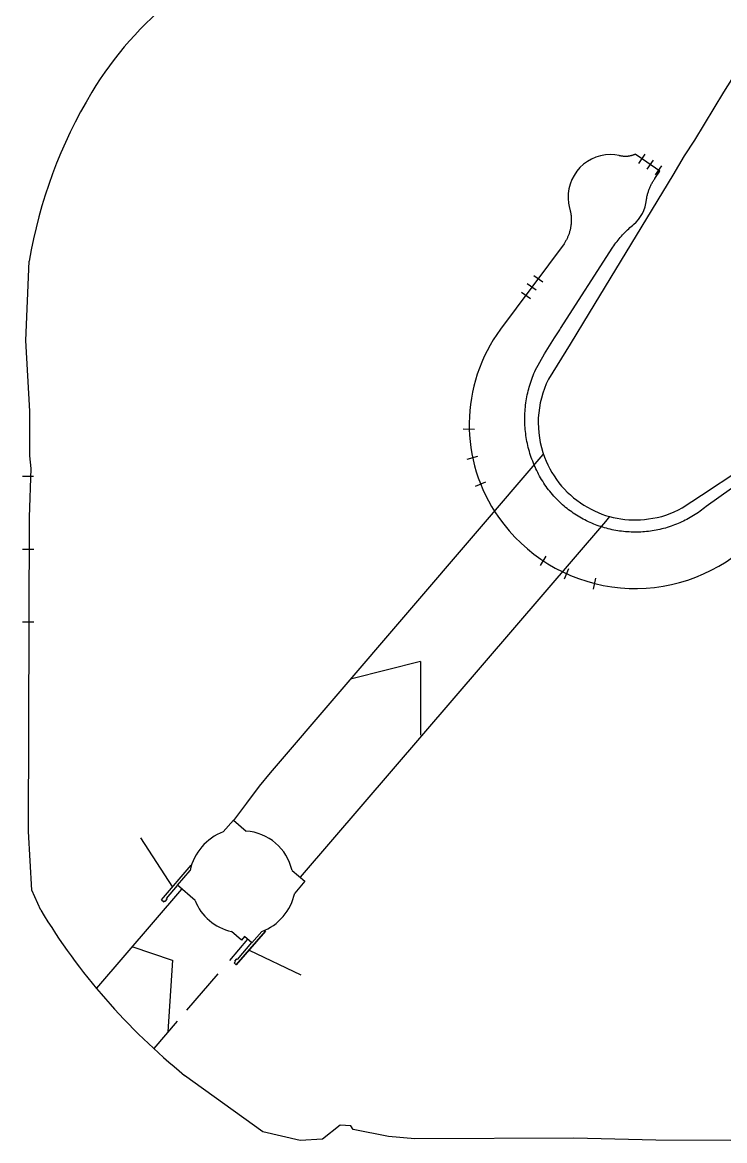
# Model space of a CAD drawing. Extents: x 833948 to 835387, y 817738 to 818666.
# Drawn here: x 833947.6 to 834230.5, y 817748.7 to 818199.2 of the extents above; entities that cross this region are included whole.
import ezdxf

# ---------------------------------------------------------------- set-up
doc = ezdxf.new("R2010")
doc.units = 0
doc.layers.add('KL6646D_Sht2_dgn', color=7, linetype='Continuous')

msp = doc.modelspace()

# ---------------------------------------------------------------- linework, layer by layer
at = {"layer": 'KL6646D_Sht2_dgn'}
for p, q in [((834242.75, 818191.42), (834230.03, 818171.08)), ((834230.03, 818171.08), (834218.39, 818151.82)), ((834218.39, 818151.82), (834214.23, 818145.52)), ((834195.94, 818142.39), (834198.49, 818146.1)), ((834214.23, 818145.52), (834209.56, 818137.72)), ((834199.28, 818140.07), (834201.83, 818143.78)), ((834202.64, 818137.77), (834205.18, 818141.48)), ((834209.56, 818137.72), (834175.87, 818082.26)), ((833948.99, 818071.1), (833950.36, 818103.03)), ((834153.56, 818097.29), (834157.25, 818094.72)), ((834148.59, 818090.59), (834152.28, 818088.02)), ((834150.9, 818093.98), (834154.6, 818091.41)), ((834175.87, 818082.26), (834168.31, 818069.59)), ((833950.59, 818042.65), (833948.99, 818071.1)), ((834168.31, 818069.59), (834159.51, 818055.42)), ((833950.6, 818024.56), (833950.59, 818042.65)), ((834125.21, 818035.41), (834129.71, 818035.3)), ((833951.11, 818019.47), (833950.6, 818024.56)), ((834126.74, 818023.31), (834131.08, 818024.47)), ((833950.51, 817999.93), (833951.11, 818019.47)), ((834221.18, 818008.74), (834236.6, 818018.98)), ((833947.59, 818016.4), (833952.09, 818016.4)), ((834130.14, 818012.3), (834134.27, 818014.08)), ((834213.41, 818003.68), (834221.18, 818008.74)), ((833950, 817873.2), (833950.51, 817999.93)), ((833947.64, 817987.04), (833952.14, 817987.04)), ((834156.26, 817980.34), (834158.57, 817984.2)), ((834165.97, 817974.98), (834167.68, 817979.14)), ((834177.66, 817970.93), (834178.62, 817975.33)), ((833947.68, 817957.69), (833952.18, 817957.68)), ((834107.95, 817941.75), (834080.26, 817934.69)), ((834107.95, 817941.75), (834108.02, 817912.02)), ((834028.49, 817873.07), (834032.57, 817877.82)), ((834032.57, 817877.82), (834037.72, 817873.41)), ((833951.38, 817849.53), (833950, 817873.2)), ((833995.2, 817870.72), (834008.03, 817850.82)), ((834010.03, 817851.55), (834015.16, 817857.53)), ((834056.22, 817857.57), (834061.37, 817853.15)), ((834017.13, 817845.47), (834010.03, 817851.55)), ((834061.37, 817853.15), (834057.31, 817848.42)), ((833954.97, 817841.56), (833951.38, 817849.53)), ((834035.85, 817829.45), (834031.8, 817832.92)), ((834045.49, 817833.12), (834033.77, 817819.45)), ((834037.1, 817830.88), (834035.85, 817829.45)), ((834040.06, 817828.31), (834037.1, 817830.88)), ((834043.98, 817832.88), (834040.06, 817828.31)), ((834008.01, 817821.3), (833991.87, 817826.69)), ((834039.9, 817828.44), (834038.47, 817826.78)), ((834059.93, 817815.4), (834039.06, 817825.25)), ((834008.01, 817821.31), (834006.22, 817792.44)), ((834026.35, 817815.87), (834013.76, 817801.17)), ((834009.98, 817796.76), (834000.51, 817785.72)), ((834044.42, 817752.19), (834012.96, 817774.96)), ((834075.55, 817754.94), (834068.49, 817749.28)), ((834079.95, 817754.68), (834075.55, 817754.94)), ((834080.87, 817753.15), (834079.95, 817754.68)), ((834095.12, 817750.29), (834080.87, 817753.15)), ((834059.51, 817748.67), (834044.42, 817752.19)), ((834068.49, 817749.28), (834059.51, 817748.67)), ((834105.63, 817749.39), (834095.12, 817750.29)), ((834169.75, 817749.7), (834105.63, 817749.39)), ((834202.74, 817748.84), (834169.75, 817749.7)), ((834232.99, 817748.66), (834202.74, 817748.84))]:
    msp.add_line(p, q, dxfattribs=at)
for points in [[(834198.96, 818127.7), (834199.01, 818128.04), (834199.06, 818128.37), (834199.13, 818128.71), (834199.19, 818129.05), (834199.27, 818129.38), (834199.35, 818129.72), (834199.43, 818130.05), (834199.53, 818130.38), (834199.62, 818130.71), (834199.73, 818131.04), (834199.83, 818131.36), (834199.95, 818131.69), (834200.07, 818132.01), (834200.19, 818132.33), (834200.33, 818132.64), (834200.46, 818132.96), (834200.6, 818133.27), (834200.75, 818133.58), (834200.9, 818133.89), (834201.06, 818134.19), (834201.23, 818134.49), (834201.39, 818134.79), (834201.57, 818135.09), (834201.75, 818135.38), (834201.93, 818135.67), (834202.12, 818135.96), (834202.32, 818136.24), (834202.36, 818136.31), (834204.41, 818139.29), (834197.4, 818144.09), (834197.3, 818143.96), (834197.4, 818144.09), (834194.44, 818146.12), (834194.3, 818146.06), (834194.15, 818145.99), (834194.01, 818145.93), (834193.86, 818145.87), (834193.71, 818145.81), (834193.56, 818145.76), (834193.42, 818145.7), (834193.26, 818145.65), (834193.11, 818145.61), (834192.96, 818145.56), (834192.81, 818145.52), (834192.66, 818145.48), (834192.5, 818145.44), (834192.35, 818145.41), (834192.19, 818145.38), (834192.04, 818145.35), (834191.88, 818145.32), (834191.72, 818145.3), (834191.57, 818145.28), (834191.41, 818145.26), (834191.25, 818145.25), (834191.1, 818145.24), (834190.94, 818145.23), (834190.78, 818145.22), (834190.62, 818145.22), (834190.46, 818145.22), (834190.31, 818145.22), (834190.15, 818145.22), (834189.99, 818145.23), (834189.83, 818145.24), (834189.67, 818145.25), (834189.52, 818145.27), (834189.36, 818145.29), (834189.2, 818145.31), (834189.05, 818145.33), (834188.89, 818145.36), (834188.73, 818145.39), (834188.58, 818145.42), (834188.43, 818145.45), (834188.27, 818145.49), (834188.12, 818145.53), (834188.02, 818145.56), (834186.22, 818145.85), (834184.4, 818145.95)], [(834168.01, 818124.43), (834168.09, 818124.14), (834168.17, 818123.85), (834168.24, 818123.56), (834168.3, 818123.27), (834168.37, 818122.97), (834168.42, 818122.68), (834168.47, 818122.38), (834168.52, 818122.08), (834168.56, 818121.79), (834168.59, 818121.49), (834168.62, 818121.19), (834168.65, 818120.89), (834168.67, 818120.59), (834168.68, 818120.29), (834168.69, 818119.99), (834168.69, 818119.69), (834168.69, 818119.38), (834168.69, 818119.08), (834168.67, 818118.78), (834168.66, 818118.48), (834168.63, 818118.18), (834168.61, 818117.88), (834168.57, 818117.59), (834168.54, 818117.29), (834168.49, 818116.99), (834168.44, 818116.69), (834168.39, 818116.4), (834168.33, 818116.1), (834168.27, 818115.81), (834168.2, 818115.51), (834168.12, 818115.22), (834168.04, 818114.93), (834167.96, 818114.64), (834167.87, 818114.36), (834167.78, 818114.07), (834167.68, 818113.79), (834167.57, 818113.51), (834167.46, 818113.23), (834167.35, 818112.95), (834167.23, 818112.67), (834167.11, 818112.4), (834166.98, 818112.12), (834166.85, 818111.86), (834166.71, 818111.59), (834166.56, 818111.32), (834166.42, 818111.06), (834166.27, 818110.8), (834166.11, 818110.54), (834165.95, 818110.29), (834165.78, 818110.04), (834165.76, 818110), (834140.17, 818075.66)], [(834259.67, 818030.29), (834223, 818004.15), (834222.4, 818003.66), (834221.79, 818003.18), (834221.17, 818002.7), (834220.55, 818002.24), (834219.91, 818001.8), (834219.27, 818001.36), (834218.62, 818000.93), (834217.97, 818000.52), (834217.3, 818000.11), (834216.63, 817999.72), (834215.96, 817999.34), (834215.27, 817998.97), (834214.58, 817998.62), (834213.89, 817998.27), (834213.19, 817997.94), (834212.48, 817997.62), (834211.76, 817997.31), (834211.05, 817997.02), (834210.32, 817996.73), (834209.59, 817996.47), (834208.86, 817996.21), (834208.12, 817995.96), (834207.38, 817995.73), (834206.64, 817995.51), (834205.89, 817995.31), (834205.14, 817995.12), (834204.38, 817994.94), (834203.62, 817994.77), (834202.86, 817994.62), (834202.1, 817994.48), (834201.33, 817994.36), (834200.56, 817994.24), (834199.79, 817994.14), (834199.02, 817994.06), (834198.25, 817993.99), (834197.47, 817993.93), (834196.7, 817993.88), (834195.92, 817993.85), (834195.15, 817993.83), (834194.37, 817993.83), (834193.59, 817993.84), (834192.82, 817993.86), (834192.04, 817993.9), (834191.27, 817993.95), (834190.49, 817994.01), (834189.72, 817994.09), (834188.95, 817994.18), (834188.18, 817994.28), (834187.41, 817994.4), (834186.64, 817994.53), (834185.88, 817994.67), (834185.12, 817994.83), (834184.36, 817995), (834183.61, 817995.19), (834182.86, 817995.38), (834182.11, 817995.59), (834181.37, 817995.82), (834180.63, 817996.05), (834179.89, 817996.3), (834179.16, 817996.56), (834178.43, 817996.84), (834177.71, 817997.12), (834177, 817997.42), (834176.28, 817997.73), (834175.58, 817998.06), (834174.88, 817998.39), (834174.18, 817998.74), (834173.5, 817999.1), (834172.82, 817999.48), (834172.14, 817999.86), (834171.47, 818000.26), (834170.81, 818000.67), (834170.16, 818001.08), (834169.51, 818001.52), (834168.87, 818001.96), (834168.24, 818002.41), (834167.62, 818002.87), (834167.01, 818003.35), (834166.4, 818003.83), (834165.8, 818004.33), (834165.21, 818004.84), (834164.63, 818005.35), (834164.06, 818005.88), (834163.5, 818006.42), (834162.95, 818006.96), (834162.41, 818007.52), (834162.16, 818007.78), (834161.61, 818008.39), (834161.08, 818009.02), (834160.55, 818009.65), (834160.04, 818010.29), (834159.53, 818010.94), (834159.04, 818011.61), (834158.56, 818012.27), (834158.09, 818012.95), (834157.64, 818013.64), (834157.19, 818014.33), (834156.76, 818015.03), (834156.34, 818015.74), (834155.93, 818016.46), (834155.54, 818017.18), (834155.16, 818017.91), (834154.79, 818018.64), (834154.43, 818019.39), (834154.09, 818020.13), (834153.76, 818020.89), (834153.44, 818021.65), (834153.14, 818022.41), (834152.85, 818023.18), (834152.57, 818023.96), (834152.31, 818024.74), (834152.06, 818025.52), (834151.82, 818026.31), (834151.6, 818027.11), (834151.39, 818027.9), (834151.2, 818028.7), (834151.02, 818029.51), (834150.85, 818030.31), (834150.7, 818031.12), (834150.56, 818031.93), (834150.44, 818032.75), (834150.33, 818033.56), (834150.23, 818034.38), (834150.15, 818035.2), (834150.08, 818036.02), (834150.03, 818036.84), (834149.99, 818037.66), (834149.97, 818038.49), (834149.96, 818039.31), (834149.96, 818040.13), (834149.98, 818040.96), (834150.02, 818041.78), (834150.07, 818042.6), (834150.13, 818043.42), (834150.21, 818044.24), (834150.3, 818045.06), (834150.4, 818045.88), (834150.52, 818046.69), (834150.65, 818047.51), (834150.8, 818048.32), (834150.96, 818049.12), (834151.14, 818049.93), (834151.33, 818050.73), (834151.53, 818051.53), (834151.75, 818052.32), (834151.98, 818053.11), (834152.23, 818053.9), (834152.49, 818054.68), (834152.76, 818055.45), (834153.05, 818056.23), (834153.35, 818056.99), (834153.66, 818057.75), (834153.99, 818058.51), (834154.19, 818058.96), (834156.04, 818062.32), (834157.96, 818065.64), (834159.93, 818068.94), (834161.95, 818072.2), (834164.04, 818075.42), (834164.32, 818075.84), (834185.49, 818108.7), (834185.88, 818109.27), (834186.29, 818109.84), (834186.7, 818110.41), (834187.12, 818110.96), (834187.55, 818111.51), (834187.98, 818112.05), (834188.43, 818112.58), (834188.89, 818113.11), (834189.36, 818113.63), (834189.83, 818114.14), (834190.32, 818114.64), (834190.81, 818115.13), (834191.31, 818115.61), (834191.82, 818116.09), (834192.34, 818116.55), (834192.87, 818117.01), (834193.4, 818117.45), (834193.76, 818117.75)], [(834032.7, 817877.72), (834037.98, 817884.58), (834043.1, 817891.43), (834047.47, 817896.89), (834157.33, 818025.06), (834157.33, 818025.06)], [(834184.13, 818000.18), (834182.42, 817998.19), (834059.49, 817854.77)], [(834003.62, 817845.71), (834015.56, 817859.64), (834015.68, 817859.54)], [(834003.62, 817845.71), (834004.53, 817844.93), (834004.8, 817845.25), (834005.07, 817845.02), (834005.85, 817845.93), (834005.59, 817846.16), (834010.13, 817851.46)], [(834011.72, 817850.09), (834011.66, 817850.02), (833977.4, 817810.05)], [(834038.32, 817829.83), (834038.3, 817829.81), (834030.97, 817821.26)], [(834033.77, 817819.45), (834045.49, 817833.12), (834045.19, 817833.38)], [(834039.9, 817828.44), (834034.12, 817821.7), (834033.85, 817821.93), (834033.07, 817821.02), (834033.34, 817820.79), (834032.86, 817820.24), (834033.77, 817819.45)]]:
    msp.add_lwpolyline(points, dxfattribs=at)
for centre, radius, start, end in [((834097.59, 818097.58), 142.46, 128.3042, 148.942), ((834142.22, 818070.7), 194.56, 148.9411, 170.433), ((834184.43, 818128.93), 17.02, 90.0962, 195.3017), ((834184.25, 818129.04), 14.77, 310.0947, 354.7606), ((834192.54, 818037.22), 64.96, 143.7182, 215.135), ((834194.26, 818037.98), 38.89, 153.3459, 200.9572), ((834193.67, 818037.21), 38.06, 200.1885, 241.0721), ((834194.19, 818036.08), 37.34, 239.5366, 278.6093), ((834195.65, 818034.42), 35.5, 276.6834, 300.0225), ((834194.5, 818038.31), 67.2, 214.9376, 308.8661), ((834036.12, 817853.03), 21.44, 110.8481, 167.8867), ((834036.25, 817852.98), 20.49, 12.9382, 85.9016), ((834036.28, 817852.97), 21.52, 290.9632, 347.7875), ((834036.28, 817853.01), 20.58, 201.482, 257.4165), ((834174.18, 817973.89), 256.06, 211.1177, 230.9769)]:
    msp.add_arc(centre, radius, start, end, dxfattribs=at)

doc.saveas('drawing.dxf')
